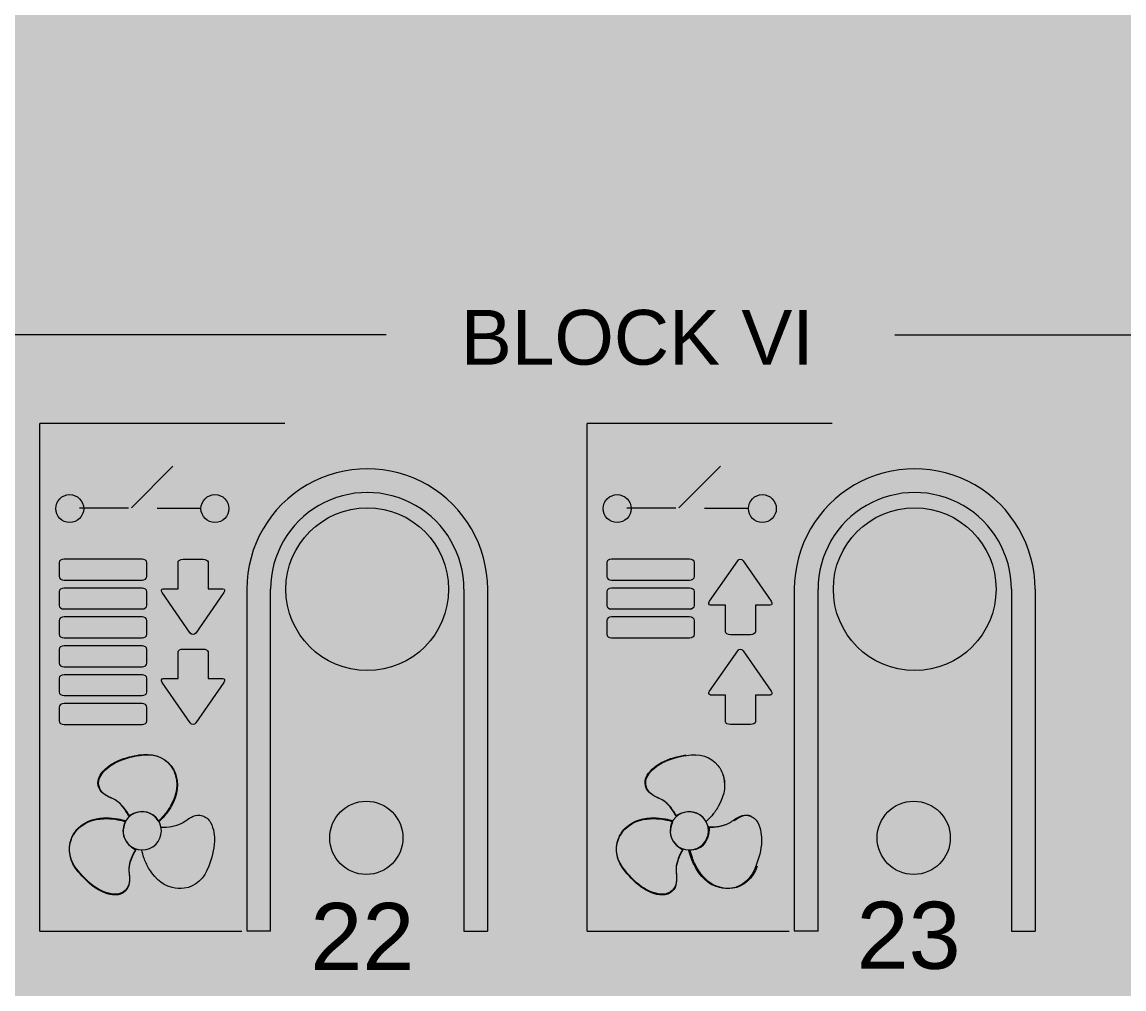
# Model space of a CAD drawing. Header units: millimetres. Extents: x 0 to 212, y 0 to 90.
# Drawn here: x 144.32 to 172.5, y 23.75 to 48.48 of the extents above; entities that cross this region are included whole.
import ezdxf

# ---------------------------------------------------------------- set-up
doc = ezdxf.new("R2010")
doc.units = ezdxf.units.MM
doc.styles.add('ZENNIO_PRINT', font='arial.ttf')

# ---------------------------------------------------------------- blocks, each defined once
blk = doc.blocks.new('ZENNIO_MAXINBOX_24_COLOURS')
at = {"true_color": 0xd7d9de}
blk.add_hatch(color=254, dxfattribs=at).paths.add_polyline_path([(0, -45), (211.6, -45), (211.6, 45), (0, 45)])
at = {"true_color": 0xe7e8ec}
blk.add_hatch(color=254, dxfattribs=at).paths.add_polyline_path([(0, -22.429), (211.6, -22.429), (211.6, 22.571), (0, 22.571)])
at = {"true_color": 0xcdcfd5}
h = blk.add_hatch(color=254, dxfattribs=at)
edge = h.paths.add_edge_path()
edge.add_arc((160.049, 0), 3.1, 0, 360)
at = {"true_color": 0xdadce0}
h = blk.add_hatch(color=254, dxfattribs=at)
edge = h.paths.add_edge_path()
edge.add_arc((159.749, 0.35), 2.75, 0, 360)
at = {"true_color": 0xcccfd6}
h = blk.add_hatch(color=254, dxfattribs=at)
edge = h.paths.add_edge_path()
edge.add_arc((153.145, -11.026), 2.081, 0, 360)
h = blk.add_hatch(color=254, dxfattribs=at)
edge = h.paths.add_edge_path()
edge.add_arc((167.145, -11.026), 2.081, 0, 360)
at = {"true_color": 0xfafbfd}
h = blk.add_hatch(color=7, dxfattribs=at)
edge = h.paths.add_edge_path()
edge.add_arc((153.145, -11.026), 1.861, 0, 360)
h = blk.add_hatch(color=7, dxfattribs=at)
edge = h.paths.add_edge_path()
edge.add_arc((167.145, -11.026), 1.861, 0, 360)
at = {"true_color": 0xffffff}
h = blk.add_hatch(color=7, dxfattribs=at)
edge = h.paths.add_edge_path()
edge.add_arc((152.785, -10.676), 1.16, 0, 360)
h = blk.add_hatch(color=7, dxfattribs=at)
edge = h.paths.add_edge_path()
edge.add_arc((166.785, -10.676), 1.16, 0, 360)
at = {"true_color": 0x223422}
h = blk.add_hatch(color=250, dxfattribs=at)
edge = h.paths.add_edge_path()
edge.add_arc((153.12, -17.383), 0.936, 0, 360)
h = blk.add_hatch(color=250, dxfattribs=at)
edge = h.paths.add_edge_path()
edge.add_arc((167.12, -17.383), 0.936, 0, 360)
at = {"true_color": 0x326927}
h = blk.add_hatch(color=89, dxfattribs=at)
edge = h.paths.add_edge_path()
edge.add_arc((153.3, -17.383), 0.515, 0, 360)
h = blk.add_hatch(color=89, dxfattribs=at)
edge = h.paths.add_edge_path()
edge.add_arc((167.3, -17.383), 0.515, 0, 360)
blk = doc.blocks.new('ZIO-MB24_ENVOLVENTE')
at = {"color": 250, "lineweight": 18, "true_color": 0x3a3d42}
for p, q in [((150.066, -11.026), (150.066, -19.751)), ((150.673, -19.768), (150.672, -11.026)), ((155.617, -11.026), (155.617, -19.768)), ((156.223, -11.026), (156.223, -19.768)), ((164.066, -11.026), (164.066, -19.751)), ((164.673, -19.768), (164.672, -11.026)), ((169.617, -11.026), (169.617, -19.768)), ((170.223, -11.026), (170.224, -19.768)), ((150.673, -19.768), (150.066, -19.768)), ((150.673, -19.768), (150.066, -19.768)), ((155.617, -19.768), (156.223, -19.768)), ((164.673, -19.768), (164.066, -19.768)), ((169.617, -19.768), (170.224, -19.768))]:
    blk.add_line(p, q, dxfattribs=at)
for centre, radius in [((153.145, -11.026), 2.081), ((167.145, -11.026), 2.081), ((153.12, -17.383), 0.936), ((167.12, -17.383), 0.936)]:
    blk.add_circle(centre, radius, dxfattribs=at)
for centre, radius, end in [((153.145, -11.026), 3.079, 179.9989), ((167.145, -11.026), 3.079, 179.9989), ((153.145, -11.026), 2.472, 180.0034), ((167.145, -11.026), 2.472, 180.0034)]:
    blk.add_arc(centre, radius, 359.9989, end, dxfattribs=at)
blk = doc.blocks.new('ZIO-MB24_SERIGRAFIA')
at = {"lineweight": 15, "true_color": 0x161719}
h = blk.add_hatch(color=250, dxfattribs=at)
h.dxf.hatch_style = 1
h.paths.add_polyline_path([(145.892, -8.964, 1), (145.179, -8.964, 1)])
h = blk.add_hatch(color=250, dxfattribs=at)
h.dxf.hatch_style = 1
h.paths.add_polyline_path([(149.606, -8.964, 1), (148.893, -8.964, 1)])
h = blk.add_hatch(color=250, dxfattribs=at)
h.dxf.hatch_style = 1
h.paths.add_polyline_path([(159.892, -8.964, 1), (159.179, -8.964, 1)])
h = blk.add_hatch(color=250, dxfattribs=at)
h.dxf.hatch_style = 1
h.paths.add_polyline_path([(163.606, -8.964, 1), (162.893, -8.964, 1)])
h = blk.add_hatch(color=250, dxfattribs=at)
h.dxf.hatch_style = 2
edge = h.paths.add_edge_path()
edge.add_spline(control_points=[(145.392, -10.259), (145.324, -10.259), (145.267, -10.299), (145.267, -10.348), (145.267, -10.348), (145.267, -10.348), (145.267, -10.348), (145.267, -10.348), (145.267, -10.704), (145.267, -10.704), (145.267, -10.752), (145.324, -10.792), (145.392, -10.792), (145.392, -10.792), (145.392, -10.792), (145.392, -10.792), (145.392, -10.792), (147.386, -10.792), (147.386, -10.792), (147.454, -10.792), (147.511, -10.752), (147.511, -10.704), (147.511, -10.704), (147.511, -10.704), (147.511, -10.704), (147.511, -10.704), (147.511, -10.348), (147.511, -10.348), (147.511, -10.299), (147.454, -10.259), (147.386, -10.259), (147.386, -10.259), (147.386, -10.259), (147.386, -10.259), (147.386, -10.259), (145.392, -10.259), (145.392, -10.259)], knot_values=[0, 0, 0, 0, 1, 1, 1, 2, 2, 2, 3, 3, 3, 4, 4, 4, 5, 5, 5, 6, 6, 6, 7, 7, 7, 8, 8, 8, 9, 9, 9, 10, 10, 10, 11, 11, 11, 12, 12, 12, 12], degree=3, periodic=0)
h = blk.add_hatch(color=250, dxfattribs=at)
h.dxf.hatch_style = 2
edge = h.paths.add_edge_path()
edge.add_spline(control_points=[(147.902, -11.113), (147.902, -11.113), (148.619, -12.147), (148.619, -12.147), (148.658, -12.202), (148.721, -12.202), (148.759, -12.147), (148.759, -12.147), (149.477, -11.113), (149.477, -11.113), (149.512, -11.062), (149.5, -11.019), (149.452, -11.013), (149.452, -11.013), (149.072, -11.013), (149.072, -11.013), (149.072, -11.013), (149.072, -10.33), (149.072, -10.33), (149.072, -10.292), (149.015, -10.26), (148.945, -10.26), (148.945, -10.26), (148.434, -10.26), (148.434, -10.26), (148.364, -10.26), (148.306, -10.292), (148.306, -10.33), (148.306, -10.33), (148.306, -11.013), (148.306, -11.013), (148.306, -11.013), (147.927, -11.013), (147.927, -11.013), (147.879, -11.019), (147.867, -11.062), (147.902, -11.113)], knot_values=[0, 0, 0, 0, 1, 1, 1, 2, 2, 2, 3, 3, 3, 4, 4, 4, 5, 5, 5, 6, 6, 6, 7, 7, 7, 8, 8, 8, 9, 9, 9, 10, 10, 10, 11, 11, 11, 12, 12, 12, 12], degree=3, periodic=0)
h = blk.add_hatch(color=250, dxfattribs=at)
h.dxf.hatch_style = 2
edge = h.paths.add_edge_path()
edge.add_spline(control_points=[(159.392, -10.259), (159.324, -10.259), (159.268, -10.299), (159.268, -10.348), (159.268, -10.348), (159.268, -10.348), (159.268, -10.348), (159.268, -10.348), (159.268, -10.704), (159.268, -10.704), (159.268, -10.752), (159.324, -10.792), (159.392, -10.792), (159.392, -10.792), (159.392, -10.792), (159.392, -10.792), (159.392, -10.792), (161.386, -10.792), (161.386, -10.792), (161.454, -10.792), (161.511, -10.752), (161.511, -10.704), (161.511, -10.704), (161.511, -10.704), (161.511, -10.704), (161.511, -10.704), (161.511, -10.348), (161.511, -10.348), (161.511, -10.299), (161.454, -10.259), (161.386, -10.259), (161.386, -10.259), (161.386, -10.259), (161.386, -10.259), (161.386, -10.259), (159.392, -10.259), (159.392, -10.259)], knot_values=[0, 0, 0, 0, 1, 1, 1, 2, 2, 2, 3, 3, 3, 4, 4, 4, 5, 5, 5, 6, 6, 6, 7, 7, 7, 8, 8, 8, 9, 9, 9, 10, 10, 10, 11, 11, 11, 12, 12, 12, 12], degree=3, periodic=0)
h = blk.add_hatch(color=250, dxfattribs=at)
h.dxf.hatch_style = 2
edge = h.paths.add_edge_path()
edge.add_spline(control_points=[(163.475, -11.336), (163.475, -11.336), (162.758, -10.302), (162.758, -10.302), (162.719, -10.246), (162.656, -10.246), (162.618, -10.302), (162.618, -10.302), (161.9, -11.336), (161.9, -11.336), (161.865, -11.387), (161.877, -11.429), (161.925, -11.436), (161.925, -11.436), (162.304, -11.436), (162.304, -11.436), (162.304, -11.436), (162.304, -12.118), (162.304, -12.118), (162.304, -12.157), (162.362, -12.189), (162.432, -12.189), (162.432, -12.189), (162.943, -12.189), (162.943, -12.189), (163.013, -12.189), (163.071, -12.157), (163.071, -12.118), (163.071, -12.118), (163.071, -11.436), (163.071, -11.436), (163.071, -11.436), (163.45, -11.436), (163.45, -11.436), (163.498, -11.429), (163.51, -11.387), (163.475, -11.336)], knot_values=[0, 0, 0, 0, 1, 1, 1, 2, 2, 2, 3, 3, 3, 4, 4, 4, 5, 5, 5, 6, 6, 6, 7, 7, 7, 8, 8, 8, 9, 9, 9, 10, 10, 10, 11, 11, 11, 12, 12, 12, 12], degree=3, periodic=0)
h = blk.add_hatch(color=250, dxfattribs=at)
h.dxf.hatch_style = 2
edge = h.paths.add_edge_path()
edge.add_spline(control_points=[(145.392, -10.998), (145.324, -10.998), (145.267, -11.038), (145.267, -11.087), (145.267, -11.087), (145.267, -11.087), (145.267, -11.087), (145.267, -11.087), (145.267, -11.442), (145.267, -11.442), (145.267, -11.491), (145.324, -11.531), (145.392, -11.531), (145.392, -11.531), (145.392, -11.531), (145.392, -11.531), (145.392, -11.531), (147.386, -11.531), (147.386, -11.531), (147.454, -11.531), (147.511, -11.491), (147.511, -11.442), (147.511, -11.442), (147.511, -11.442), (147.511, -11.442), (147.511, -11.442), (147.511, -11.087), (147.511, -11.087), (147.511, -11.038), (147.454, -10.998), (147.386, -10.998), (147.386, -10.998), (147.386, -10.998), (147.386, -10.998), (147.386, -10.998), (145.392, -10.998), (145.392, -10.998)], knot_values=[0, 0, 0, 0, 1, 1, 1, 2, 2, 2, 3, 3, 3, 4, 4, 4, 5, 5, 5, 6, 6, 6, 7, 7, 7, 8, 8, 8, 9, 9, 9, 10, 10, 10, 11, 11, 11, 12, 12, 12, 12], degree=3, periodic=0)
h = blk.add_hatch(color=250, dxfattribs=at)
h.dxf.hatch_style = 2
edge = h.paths.add_edge_path()
edge.add_spline(control_points=[(159.392, -10.998), (159.324, -10.998), (159.268, -11.038), (159.268, -11.087), (159.268, -11.087), (159.268, -11.087), (159.268, -11.087), (159.268, -11.087), (159.268, -11.442), (159.268, -11.442), (159.268, -11.491), (159.324, -11.531), (159.392, -11.531), (159.392, -11.531), (159.392, -11.531), (159.392, -11.531), (159.392, -11.531), (161.386, -11.531), (161.386, -11.531), (161.454, -11.531), (161.511, -11.491), (161.511, -11.442), (161.511, -11.442), (161.511, -11.442), (161.511, -11.442), (161.511, -11.442), (161.511, -11.087), (161.511, -11.087), (161.511, -11.038), (161.454, -10.998), (161.386, -10.998), (161.386, -10.998), (161.386, -10.998), (161.386, -10.998), (161.386, -10.998), (159.392, -10.998), (159.392, -10.998)], knot_values=[0, 0, 0, 0, 1, 1, 1, 2, 2, 2, 3, 3, 3, 4, 4, 4, 5, 5, 5, 6, 6, 6, 7, 7, 7, 8, 8, 8, 9, 9, 9, 10, 10, 10, 11, 11, 11, 12, 12, 12, 12], degree=3, periodic=0)
h = blk.add_hatch(color=250, dxfattribs=at)
h.dxf.hatch_style = 2
edge = h.paths.add_edge_path()
edge.add_spline(control_points=[(145.392, -11.736), (145.324, -11.736), (145.267, -11.776), (145.267, -11.825), (145.267, -11.825), (145.267, -11.825), (145.267, -11.825), (145.267, -11.825), (145.267, -12.18), (145.267, -12.18), (145.267, -12.229), (145.324, -12.269), (145.392, -12.269), (145.392, -12.269), (145.392, -12.269), (145.392, -12.269), (145.392, -12.269), (147.386, -12.269), (147.386, -12.269), (147.454, -12.269), (147.511, -12.229), (147.511, -12.18), (147.511, -12.18), (147.511, -12.18), (147.511, -12.18), (147.511, -12.18), (147.511, -11.825), (147.511, -11.825), (147.511, -11.776), (147.454, -11.736), (147.386, -11.736), (147.386, -11.736), (147.386, -11.736), (147.386, -11.736), (147.386, -11.736), (145.392, -11.736), (145.392, -11.736)], knot_values=[0, 0, 0, 0, 1, 1, 1, 2, 2, 2, 3, 3, 3, 4, 4, 4, 5, 5, 5, 6, 6, 6, 7, 7, 7, 8, 8, 8, 9, 9, 9, 10, 10, 10, 11, 11, 11, 12, 12, 12, 12], degree=3, periodic=0)
h = blk.add_hatch(color=250, dxfattribs=at)
h.dxf.hatch_style = 2
edge = h.paths.add_edge_path()
edge.add_spline(control_points=[(159.392, -11.736), (159.324, -11.736), (159.268, -11.776), (159.268, -11.825), (159.268, -11.825), (159.268, -11.825), (159.268, -11.825), (159.268, -11.825), (159.268, -12.18), (159.268, -12.18), (159.268, -12.229), (159.324, -12.269), (159.392, -12.269), (159.392, -12.269), (159.392, -12.269), (159.392, -12.269), (159.392, -12.269), (161.386, -12.269), (161.386, -12.269), (161.454, -12.269), (161.511, -12.229), (161.511, -12.18), (161.511, -12.18), (161.511, -12.18), (161.511, -12.18), (161.511, -12.18), (161.511, -11.825), (161.511, -11.825), (161.511, -11.776), (161.454, -11.736), (161.386, -11.736), (161.386, -11.736), (161.386, -11.736), (161.386, -11.736), (161.386, -11.736), (159.392, -11.736), (159.392, -11.736)], knot_values=[0, 0, 0, 0, 1, 1, 1, 2, 2, 2, 3, 3, 3, 4, 4, 4, 5, 5, 5, 6, 6, 6, 7, 7, 7, 8, 8, 8, 9, 9, 9, 10, 10, 10, 11, 11, 11, 12, 12, 12, 12], degree=3, periodic=0)
h = blk.add_hatch(color=250, dxfattribs=at)
h.dxf.hatch_style = 2
edge = h.paths.add_edge_path()
edge.add_spline(control_points=[(145.392, -12.475), (145.324, -12.475), (145.267, -12.515), (145.267, -12.564), (145.267, -12.564), (145.267, -12.564), (145.267, -12.564), (145.267, -12.564), (145.267, -12.919), (145.267, -12.919), (145.267, -12.968), (145.324, -13.008), (145.392, -13.008), (145.392, -13.008), (145.392, -13.008), (145.392, -13.008), (145.392, -13.008), (147.386, -13.008), (147.386, -13.008), (147.454, -13.008), (147.511, -12.968), (147.511, -12.919), (147.511, -12.919), (147.511, -12.919), (147.511, -12.919), (147.511, -12.919), (147.511, -12.564), (147.511, -12.564), (147.511, -12.515), (147.454, -12.475), (147.386, -12.475), (147.386, -12.475), (147.386, -12.475), (147.386, -12.475), (147.386, -12.475), (145.392, -12.475), (145.392, -12.475)], knot_values=[0, 0, 0, 0, 1, 1, 1, 2, 2, 2, 3, 3, 3, 4, 4, 4, 5, 5, 5, 6, 6, 6, 7, 7, 7, 8, 8, 8, 9, 9, 9, 10, 10, 10, 11, 11, 11, 12, 12, 12, 12], degree=3, periodic=0)
h = blk.add_hatch(color=250, dxfattribs=at)
h.dxf.hatch_style = 2
edge = h.paths.add_edge_path()
edge.add_spline(control_points=[(147.902, -13.409), (147.902, -13.409), (148.619, -14.443), (148.619, -14.443), (148.658, -14.499), (148.721, -14.499), (148.759, -14.443), (148.759, -14.443), (149.477, -13.409), (149.477, -13.409), (149.512, -13.358), (149.5, -13.315), (149.452, -13.309), (149.452, -13.309), (149.072, -13.309), (149.072, -13.309), (149.072, -13.309), (149.072, -12.626), (149.072, -12.626), (149.072, -12.588), (149.015, -12.556), (148.945, -12.556), (148.945, -12.556), (148.434, -12.556), (148.434, -12.556), (148.364, -12.556), (148.306, -12.588), (148.306, -12.626), (148.306, -12.626), (148.306, -13.309), (148.306, -13.309), (148.306, -13.309), (147.927, -13.309), (147.927, -13.309), (147.879, -13.315), (147.867, -13.358), (147.902, -13.409)], knot_values=[0, 0, 0, 0, 1, 1, 1, 2, 2, 2, 3, 3, 3, 4, 4, 4, 5, 5, 5, 6, 6, 6, 7, 7, 7, 8, 8, 8, 9, 9, 9, 10, 10, 10, 11, 11, 11, 12, 12, 12, 12], degree=3, periodic=0)
h = blk.add_hatch(color=250, dxfattribs=at)
h.dxf.hatch_style = 2
edge = h.paths.add_edge_path()
edge.add_spline(control_points=[(163.475, -13.632), (163.475, -13.632), (162.758, -12.598), (162.758, -12.598), (162.719, -12.542), (162.656, -12.542), (162.618, -12.598), (162.618, -12.598), (161.9, -13.632), (161.9, -13.632), (161.865, -13.683), (161.877, -13.726), (161.925, -13.732), (161.925, -13.732), (162.304, -13.732), (162.304, -13.732), (162.304, -13.732), (162.304, -14.415), (162.304, -14.415), (162.304, -14.454), (162.362, -14.485), (162.432, -14.485), (162.432, -14.485), (162.943, -14.485), (162.943, -14.485), (163.013, -14.485), (163.071, -14.454), (163.071, -14.415), (163.071, -14.415), (163.071, -13.732), (163.071, -13.732), (163.071, -13.732), (163.45, -13.732), (163.45, -13.732), (163.498, -13.726), (163.51, -13.683), (163.475, -13.632)], knot_values=[0, 0, 0, 0, 1, 1, 1, 2, 2, 2, 3, 3, 3, 4, 4, 4, 5, 5, 5, 6, 6, 6, 7, 7, 7, 8, 8, 8, 9, 9, 9, 10, 10, 10, 11, 11, 11, 12, 12, 12, 12], degree=3, periodic=0)
h = blk.add_hatch(color=250, dxfattribs=at)
h.dxf.hatch_style = 2
edge = h.paths.add_edge_path()
edge.add_spline(control_points=[(145.392, -13.213), (145.324, -13.213), (145.267, -13.253), (145.267, -13.302), (145.267, -13.302), (145.267, -13.302), (145.267, -13.302), (145.267, -13.302), (145.267, -13.657), (145.267, -13.657), (145.267, -13.706), (145.324, -13.746), (145.392, -13.746), (145.392, -13.746), (145.392, -13.746), (145.392, -13.746), (145.392, -13.746), (147.386, -13.746), (147.386, -13.746), (147.454, -13.746), (147.511, -13.706), (147.511, -13.657), (147.511, -13.657), (147.511, -13.657), (147.511, -13.657), (147.511, -13.657), (147.511, -13.302), (147.511, -13.302), (147.511, -13.253), (147.454, -13.213), (147.386, -13.213), (147.386, -13.213), (147.386, -13.213), (147.386, -13.213), (147.386, -13.213), (145.392, -13.213), (145.392, -13.213)], knot_values=[0, 0, 0, 0, 1, 1, 1, 2, 2, 2, 3, 3, 3, 4, 4, 4, 5, 5, 5, 6, 6, 6, 7, 7, 7, 8, 8, 8, 9, 9, 9, 10, 10, 10, 11, 11, 11, 12, 12, 12, 12], degree=3, periodic=0)
h = blk.add_hatch(color=250, dxfattribs=at)
h.dxf.hatch_style = 2
edge = h.paths.add_edge_path()
edge.add_spline(control_points=[(145.392, -13.951), (145.324, -13.951), (145.267, -13.992), (145.267, -14.04), (145.267, -14.04), (145.267, -14.04), (145.267, -14.04), (145.267, -14.04), (145.267, -14.396), (145.267, -14.396), (145.267, -14.445), (145.324, -14.485), (145.392, -14.485), (145.392, -14.485), (145.392, -14.485), (145.392, -14.485), (145.392, -14.485), (147.386, -14.485), (147.386, -14.485), (147.454, -14.485), (147.511, -14.445), (147.511, -14.396), (147.511, -14.396), (147.511, -14.396), (147.511, -14.396), (147.511, -14.396), (147.511, -14.04), (147.511, -14.04), (147.511, -13.992), (147.454, -13.951), (147.386, -13.951), (147.386, -13.951), (147.386, -13.951), (147.386, -13.951), (147.386, -13.951), (145.392, -13.951), (145.392, -13.951)], knot_values=[0, 0, 0, 0, 1, 1, 1, 2, 2, 2, 3, 3, 3, 4, 4, 4, 5, 5, 5, 6, 6, 6, 7, 7, 7, 8, 8, 8, 9, 9, 9, 10, 10, 10, 11, 11, 11, 12, 12, 12, 12], degree=3, periodic=0)
h = blk.add_hatch(color=250, dxfattribs=at)
h.dxf.hatch_style = 2
edge = h.paths.add_edge_path()
edge.add_spline(control_points=[(147.042, -16.819), (146.961, -16.654), (146.843, -16.511), (146.71, -16.423), (146.671, -16.398), (146.626, -16.377), (146.578, -16.355), (146.453, -16.295), (146.312, -16.229), (146.266, -16.052), (146.244, -15.964), (146.259, -15.873), (146.311, -15.784), (146.4, -15.629), (146.579, -15.513), (146.677, -15.459), (146.872, -15.351), (147.1, -15.299), (147.299, -15.265), (147.631, -15.205), (147.925, -15.3), (148.105, -15.526), (148.165, -15.602), (148.216, -15.703), (148.244, -15.801), (148.329, -16.102), (148.219, -16.387), (148.111, -16.574), (148.064, -16.656), (148.007, -16.735), (147.943, -16.81), (147.896, -16.864), (147.85, -16.913), (147.805, -16.956), (147.805, -16.956), (147.661, -16.73), (147.435, -16.716), (147.233, -16.703), (147.042, -16.819), (147.042, -16.819)], knot_values=[0, 0, 0, 0, 1, 1, 1, 2, 2, 2, 3, 3, 3, 4, 4, 4, 5, 5, 5, 6, 6, 6, 7, 7, 7, 8, 8, 8, 9, 9, 9, 10, 10, 10, 11, 11, 11, 12, 12, 12, 13, 13, 13, 13], degree=3, periodic=0)
h = blk.add_hatch(color=250, dxfattribs=at)
h.dxf.hatch_style = 2
edge = h.paths.add_edge_path()
edge.add_spline(control_points=[(161.034, -16.819), (160.954, -16.654), (160.834, -16.511), (160.702, -16.423), (160.663, -16.398), (160.618, -16.377), (160.57, -16.355), (160.445, -16.295), (160.304, -16.229), (160.258, -16.052), (160.236, -15.964), (160.251, -15.873), (160.303, -15.784), (160.392, -15.629), (160.571, -15.513), (160.669, -15.459), (160.864, -15.351), (161.092, -15.299), (161.291, -15.265), (161.623, -15.205), (161.917, -15.3), (162.096, -15.526), (162.157, -15.602), (162.208, -15.703), (162.236, -15.801), (162.321, -16.102), (162.211, -16.387), (162.103, -16.574), (162.055, -16.656), (161.999, -16.735), (161.935, -16.81), (161.887, -16.864), (161.842, -16.913), (161.797, -16.956), (161.797, -16.956), (161.653, -16.73), (161.428, -16.716), (161.224, -16.703), (161.034, -16.819), (161.034, -16.819)], knot_values=[0, 0, 0, 0, 1, 1, 1, 2, 2, 2, 3, 3, 3, 4, 4, 4, 5, 5, 5, 6, 6, 6, 7, 7, 7, 8, 8, 8, 9, 9, 9, 10, 10, 10, 11, 11, 11, 12, 12, 12, 13, 13, 13, 13], degree=3, periodic=0)
h = blk.add_hatch(color=250, dxfattribs=at)
h.dxf.hatch_style = 2
edge = h.paths.add_edge_path()
edge.add_spline(control_points=[(147.228, -17.694), (147.125, -17.847), (147.061, -18.021), (147.051, -18.18), (147.048, -18.226), (147.053, -18.276), (147.057, -18.329), (147.068, -18.467), (147.082, -18.622), (146.951, -18.75), (146.886, -18.813), (146.8, -18.845), (146.697, -18.845), (146.518, -18.845), (146.328, -18.748), (146.232, -18.691), (146.042, -18.576), (145.882, -18.404), (145.753, -18.249), (145.535, -17.992), (145.47, -17.689), (145.577, -17.421), (145.612, -17.331), (145.674, -17.236), (145.745, -17.163), (145.963, -16.938), (146.265, -16.892), (146.481, -16.892), (146.576, -16.892), (146.672, -16.901), (146.769, -16.919), (146.84, -16.933), (146.905, -16.948), (146.965, -16.966), (146.965, -16.966), (146.841, -17.204), (146.941, -17.406), (147.032, -17.588), (147.228, -17.694), (147.228, -17.694)], knot_values=[0, 0, 0, 0, 1, 1, 1, 2, 2, 2, 3, 3, 3, 4, 4, 4, 5, 5, 5, 6, 6, 6, 7, 7, 7, 8, 8, 8, 9, 9, 9, 10, 10, 10, 11, 11, 11, 12, 12, 12, 13, 13, 13, 13], degree=3, periodic=0)
h = blk.add_hatch(color=250, dxfattribs=at)
h.dxf.hatch_style = 2
edge = h.paths.add_edge_path()
edge.add_spline(control_points=[(161.219, -17.694), (161.116, -17.847), (161.052, -18.021), (161.042, -18.18), (161.04, -18.226), (161.044, -18.276), (161.049, -18.329), (161.06, -18.467), (161.073, -18.622), (160.942, -18.75), (160.877, -18.813), (160.791, -18.845), (160.688, -18.845), (160.509, -18.845), (160.319, -18.748), (160.223, -18.691), (160.033, -18.576), (159.874, -18.404), (159.745, -18.249), (159.527, -17.992), (159.461, -17.689), (159.568, -17.421), (159.604, -17.331), (159.665, -17.236), (159.736, -17.163), (159.954, -16.938), (160.256, -16.892), (160.472, -16.892), (160.567, -16.892), (160.663, -16.901), (160.76, -16.919), (160.831, -16.933), (160.897, -16.948), (160.956, -16.966), (160.956, -16.966), (160.832, -17.204), (160.932, -17.406), (161.023, -17.588), (161.219, -17.694), (161.219, -17.694)], knot_values=[0, 0, 0, 0, 1, 1, 1, 2, 2, 2, 3, 3, 3, 4, 4, 4, 5, 5, 5, 6, 6, 6, 7, 7, 7, 8, 8, 8, 9, 9, 9, 10, 10, 10, 11, 11, 11, 12, 12, 12, 13, 13, 13, 13], degree=3, periodic=0)
h = blk.add_hatch(color=250, dxfattribs=at)
h.dxf.hatch_style = 2
edge = h.paths.add_edge_path()
edge.add_spline(control_points=[(161.884, -17.097), (162.068, -17.11), (162.251, -17.078), (162.394, -17.007), (162.435, -16.986), (162.476, -16.958), (162.519, -16.927), (162.633, -16.849), (162.761, -16.759), (162.937, -16.808), (163.025, -16.834), (163.095, -16.892), (163.147, -16.981), (163.236, -17.136), (163.247, -17.349), (163.245, -17.461), (163.241, -17.683), (163.172, -17.907), (163.102, -18.096), (162.988, -18.413), (162.759, -18.622), (162.473, -18.663), (162.377, -18.678), (162.265, -18.671), (162.165, -18.647), (161.862, -18.57), (161.671, -18.332), (161.563, -18.145), (161.515, -18.063), (161.475, -17.974), (161.442, -17.882), (161.419, -17.813), (161.399, -17.749), (161.385, -17.688), (161.385, -17.688), (161.653, -17.677), (161.778, -17.489), (161.89, -17.319), (161.884, -17.097), (161.884, -17.097)], knot_values=[0, 0, 0, 0, 1, 1, 1, 2, 2, 2, 3, 3, 3, 4, 4, 4, 5, 5, 5, 6, 6, 6, 7, 7, 7, 8, 8, 8, 9, 9, 9, 10, 10, 10, 11, 11, 11, 12, 12, 12, 13, 13, 13, 13], degree=3, periodic=0)
at = {"color": 250, "lineweight": 15, "true_color": 0x161719}
for p, q in [((153.628, -4.521), (139.038, -4.521)), ((166.635, -4.521), (181.225, -4.521)), ((151.034, -6.79), (144.772, -6.79)), ((144.772, -19.768), (144.772, -6.79)), ((165.034, -6.79), (158.772, -6.79)), ((158.772, -19.768), (158.772, -6.79)), ((148.175, -7.881), (147.114, -8.942)), ((162.175, -7.881), (161.114, -8.942)), ((147.036, -8.954), (145.786, -8.954)), ((148.893, -8.964), (147.769, -8.964)), ((161.036, -8.954), (159.786, -8.954)), ((162.893, -8.964), (161.769, -8.964)), ((147.061, -16.83), (147.061, -16.83)), ((161.052, -16.83), (161.052, -16.83)), ((161.884, -17.117), (161.884, -17.117)), ((144.772, -19.768), (149.934, -19.768)), ((158.772, -19.768), (163.934, -19.768))]:
    blk.add_line(p, q, dxfattribs=at)
for centre in [(145.536, -8.964), (149.249, -8.964), (159.536, -8.964), (163.249, -8.964)]:
    blk.add_circle(centre, 0.357, dxfattribs=at)
for points in [[(145.392, -10.259), (145.324, -10.259), (145.267, -10.299), (145.267, -10.348)], [(145.267, -10.348), (145.267, -10.348), (145.267, -10.704), (145.267, -10.704)], [(147.386, -10.259), (147.386, -10.259), (145.392, -10.259), (145.392, -10.259)], [(147.511, -10.348), (147.511, -10.299), (147.454, -10.259), (147.386, -10.259)], [(147.511, -10.704), (147.511, -10.704), (147.511, -10.348), (147.511, -10.348)], [(159.392, -10.259), (159.324, -10.259), (159.268, -10.299), (159.268, -10.348)], [(159.268, -10.348), (159.268, -10.348), (159.268, -10.704), (159.268, -10.704)], [(161.386, -10.259), (161.386, -10.259), (159.392, -10.259), (159.392, -10.259)], [(161.511, -10.348), (161.511, -10.299), (161.454, -10.259), (161.386, -10.259)], [(161.511, -10.704), (161.511, -10.704), (161.511, -10.348), (161.511, -10.348)], [(145.267, -10.704), (145.267, -10.752), (145.324, -10.792), (145.392, -10.792)], [(147.386, -10.792), (147.454, -10.792), (147.511, -10.752), (147.511, -10.704)], [(159.268, -10.704), (159.268, -10.752), (159.324, -10.792), (159.392, -10.792)], [(161.386, -10.792), (161.454, -10.792), (161.511, -10.752), (161.511, -10.704)], [(145.392, -10.792), (145.392, -10.792), (147.386, -10.792), (147.386, -10.792)], [(159.392, -10.792), (159.392, -10.792), (161.386, -10.792), (161.386, -10.792)], [(145.392, -10.998), (145.324, -10.998), (145.267, -11.038), (145.267, -11.087)], [(145.267, -11.087), (145.267, -11.087), (145.267, -11.442), (145.267, -11.442)], [(147.386, -10.998), (147.386, -10.998), (145.392, -10.998), (145.392, -10.998)], [(147.511, -11.087), (147.511, -11.038), (147.454, -10.998), (147.386, -10.998)], [(147.511, -11.442), (147.511, -11.442), (147.511, -11.087), (147.511, -11.087)], [(159.392, -10.998), (159.324, -10.998), (159.268, -11.038), (159.268, -11.087)], [(159.268, -11.087), (159.268, -11.087), (159.268, -11.442), (159.268, -11.442)], [(161.386, -10.998), (161.386, -10.998), (159.392, -10.998), (159.392, -10.998)], [(161.511, -11.087), (161.511, -11.038), (161.454, -10.998), (161.386, -10.998)], [(161.511, -11.442), (161.511, -11.442), (161.511, -11.087), (161.511, -11.087)], [(145.267, -11.442), (145.267, -11.491), (145.324, -11.531), (145.392, -11.531)], [(145.392, -11.531), (145.392, -11.531), (147.386, -11.531), (147.386, -11.531)], [(147.386, -11.531), (147.454, -11.531), (147.511, -11.491), (147.511, -11.442)], [(159.268, -11.442), (159.268, -11.491), (159.324, -11.531), (159.392, -11.531)], [(159.392, -11.531), (159.392, -11.531), (161.386, -11.531), (161.386, -11.531)], [(161.386, -11.531), (161.454, -11.531), (161.511, -11.491), (161.511, -11.442)], [(145.392, -11.736), (145.324, -11.736), (145.267, -11.776), (145.267, -11.825)], [(145.267, -11.825), (145.267, -11.825), (145.267, -12.18), (145.267, -12.18)], [(147.386, -11.736), (147.386, -11.736), (145.392, -11.736), (145.392, -11.736)], [(147.511, -11.825), (147.511, -11.776), (147.454, -11.736), (147.386, -11.736)], [(147.511, -12.18), (147.511, -12.18), (147.511, -11.825), (147.511, -11.825)], [(159.392, -11.736), (159.324, -11.736), (159.268, -11.776), (159.268, -11.825)], [(159.268, -11.825), (159.268, -11.825), (159.268, -12.18), (159.268, -12.18)], [(161.386, -11.736), (161.386, -11.736), (159.392, -11.736), (159.392, -11.736)], [(161.511, -11.825), (161.511, -11.776), (161.454, -11.736), (161.386, -11.736)], [(161.511, -12.18), (161.511, -12.18), (161.511, -11.825), (161.511, -11.825)], [(145.267, -12.18), (145.267, -12.229), (145.324, -12.269), (145.392, -12.269)], [(145.392, -12.269), (145.392, -12.269), (147.386, -12.269), (147.386, -12.269)], [(147.386, -12.269), (147.454, -12.269), (147.511, -12.229), (147.511, -12.18)], [(159.268, -12.18), (159.268, -12.229), (159.324, -12.269), (159.392, -12.269)], [(159.392, -12.269), (159.392, -12.269), (161.386, -12.269), (161.386, -12.269)], [(161.386, -12.269), (161.454, -12.269), (161.511, -12.229), (161.511, -12.18)], [(145.392, -12.475), (145.324, -12.475), (145.267, -12.515), (145.267, -12.564)], [(145.267, -12.564), (145.267, -12.564), (145.267, -12.919), (145.267, -12.919)], [(147.386, -12.475), (147.386, -12.475), (145.392, -12.475), (145.392, -12.475)], [(147.511, -12.564), (147.511, -12.515), (147.454, -12.475), (147.386, -12.475)], [(147.511, -12.919), (147.511, -12.919), (147.511, -12.564), (147.511, -12.564)], [(145.267, -12.919), (145.267, -12.968), (145.324, -13.008), (145.392, -13.008)], [(147.386, -13.008), (147.454, -13.008), (147.511, -12.968), (147.511, -12.919)], [(145.392, -13.213), (145.324, -13.213), (145.267, -13.253), (145.267, -13.302)], [(145.392, -13.008), (145.392, -13.008), (147.386, -13.008), (147.386, -13.008)], [(147.386, -13.213), (147.386, -13.213), (145.392, -13.213), (145.392, -13.213)], [(147.511, -13.302), (147.511, -13.253), (147.454, -13.213), (147.386, -13.213)], [(145.267, -13.302), (145.267, -13.302), (145.267, -13.657), (145.267, -13.657)], [(147.511, -13.657), (147.511, -13.657), (147.511, -13.302), (147.511, -13.302)], [(145.267, -13.657), (145.267, -13.706), (145.324, -13.746), (145.392, -13.746)], [(145.392, -13.746), (145.392, -13.746), (147.386, -13.746), (147.386, -13.746)], [(147.386, -13.746), (147.454, -13.746), (147.511, -13.706), (147.511, -13.657)], [(145.392, -13.951), (145.324, -13.951), (145.267, -13.992), (145.267, -14.04)], [(145.267, -14.04), (145.267, -14.04), (145.267, -14.396), (145.267, -14.396)], [(147.386, -13.951), (147.386, -13.951), (145.392, -13.951), (145.392, -13.951)], [(147.511, -14.04), (147.511, -13.992), (147.454, -13.951), (147.386, -13.951)], [(147.511, -14.396), (147.511, -14.396), (147.511, -14.04), (147.511, -14.04)], [(145.267, -14.396), (145.267, -14.445), (145.324, -14.485), (145.392, -14.485)], [(145.392, -14.485), (145.392, -14.485), (147.386, -14.485), (147.386, -14.485)], [(147.386, -14.485), (147.454, -14.485), (147.511, -14.445), (147.511, -14.396)], [(147.299, -15.265), (147.631, -15.205), (147.925, -15.3), (148.105, -15.526)], [(161.309, -15.275), (161.64, -15.215), (161.935, -15.31), (162.114, -15.536)], [(146.311, -15.784), (146.4, -15.629), (146.579, -15.513), (146.677, -15.459)], [(146.677, -15.459), (146.872, -15.351), (147.1, -15.299), (147.299, -15.265)], [(160.303, -15.784), (160.392, -15.629), (160.571, -15.513), (160.669, -15.459)], [(160.669, -15.459), (160.864, -15.351), (161.092, -15.299), (161.291, -15.265)], [(148.105, -15.526), (148.165, -15.602), (148.216, -15.703), (148.244, -15.801)], [(162.114, -15.536), (162.175, -15.612), (162.226, -15.713), (162.254, -15.811)], [(146.266, -16.052), (146.244, -15.964), (146.259, -15.873), (146.311, -15.784)], [(146.578, -16.355), (146.453, -16.295), (146.312, -16.229), (146.266, -16.052)], [(148.244, -15.801), (148.329, -16.102), (148.219, -16.387), (148.111, -16.574)], [(160.258, -16.052), (160.236, -15.964), (160.251, -15.873), (160.303, -15.784)], [(160.57, -16.355), (160.445, -16.295), (160.304, -16.229), (160.258, -16.052)], [(162.254, -15.811), (162.339, -16.112), (162.228, -16.397), (162.121, -16.584)], [(146.71, -16.423), (146.671, -16.398), (146.626, -16.377), (146.578, -16.355)], [(147.042, -16.819), (146.961, -16.654), (146.843, -16.511), (146.71, -16.423)], [(148.111, -16.574), (148.064, -16.656), (148.007, -16.735), (147.943, -16.81)], [(160.702, -16.423), (160.663, -16.398), (160.618, -16.377), (160.57, -16.355)], [(161.034, -16.819), (160.954, -16.654), (160.834, -16.511), (160.702, -16.423)], [(162.121, -16.584), (162.073, -16.666), (162.017, -16.745), (161.953, -16.82)], [(147.435, -16.716), (147.233, -16.703), (147.042, -16.819), (147.042, -16.819)], [(147.805, -16.956), (147.805, -16.956), (147.661, -16.73), (147.435, -16.716)], [(147.943, -16.81), (147.896, -16.864), (147.85, -16.913), (147.805, -16.956)], [(161.428, -16.716), (161.224, -16.703), (161.034, -16.819), (161.034, -16.819)], [(161.814, -16.966), (161.814, -16.966), (161.67, -16.74), (161.445, -16.726)], [(161.953, -16.82), (161.905, -16.874), (161.859, -16.923), (161.814, -16.966)], [(162.537, -16.937), (162.651, -16.859), (162.779, -16.769), (162.955, -16.818)], [(145.577, -17.421), (145.612, -17.331), (145.674, -17.236), (145.745, -17.163)], [(146.769, -16.919), (146.84, -16.933), (146.905, -16.948), (146.965, -16.966)], [(146.965, -16.966), (146.965, -16.966), (146.841, -17.204), (146.941, -17.406)], [(159.568, -17.421), (159.604, -17.331), (159.665, -17.236), (159.736, -17.163)], [(160.76, -16.919), (160.831, -16.933), (160.897, -16.948), (160.956, -16.966)], [(160.956, -16.966), (160.956, -16.966), (160.832, -17.204), (160.932, -17.406)], [(161.795, -17.499), (161.908, -17.329), (161.902, -17.107), (161.902, -17.107)], [(161.884, -17.097), (162.068, -17.11), (162.251, -17.078), (162.394, -17.007)], [(145.753, -18.249), (145.535, -17.992), (145.47, -17.689), (145.577, -17.421)], [(146.941, -17.406), (147.032, -17.588), (147.228, -17.694), (147.228, -17.694)], [(159.745, -18.249), (159.527, -17.992), (159.461, -17.689), (159.568, -17.421)], [(160.932, -17.406), (161.023, -17.588), (161.219, -17.694), (161.219, -17.694)], [(147.228, -17.694), (147.125, -17.847), (147.061, -18.021), (147.051, -18.18)], [(161.219, -17.694), (161.116, -17.847), (161.052, -18.021), (161.042, -18.18)], [(161.403, -17.698), (161.403, -17.698), (161.671, -17.687), (161.795, -17.499)], [(161.46, -17.892), (161.436, -17.823), (161.417, -17.759), (161.403, -17.698)], [(161.58, -18.155), (161.533, -18.073), (161.493, -17.984), (161.46, -17.892)], [(146.232, -18.691), (146.042, -18.576), (145.882, -18.404), (145.753, -18.249)], [(147.051, -18.18), (147.048, -18.226), (147.053, -18.276), (147.057, -18.329)], [(160.223, -18.691), (160.033, -18.576), (159.874, -18.404), (159.745, -18.249)], [(161.042, -18.18), (161.04, -18.226), (161.044, -18.276), (161.049, -18.329)], [(162.183, -18.657), (161.88, -18.58), (161.689, -18.342), (161.58, -18.155)], [(163.12, -18.106), (163.006, -18.423), (162.777, -18.632), (162.491, -18.673)], [(147.057, -18.329), (147.068, -18.467), (147.082, -18.622), (146.951, -18.75)], [(161.049, -18.329), (161.06, -18.467), (161.073, -18.622), (160.942, -18.75)], [(162.491, -18.673), (162.395, -18.688), (162.282, -18.681), (162.183, -18.657)]]:
    blk.add_open_spline(points, degree=3, dxfattribs=at)
for points, knots in [([(147.902, -11.113), (147.902, -11.113), (148.619, -12.147), (148.619, -12.147), (148.658, -12.202), (148.721, -12.202), (148.759, -12.147), (148.759, -12.147), (149.477, -11.113), (149.477, -11.113), (149.512, -11.062), (149.5, -11.019), (149.452, -11.013), (149.452, -11.013), (149.072, -11.013), (149.072, -11.013), (149.072, -11.013), (149.072, -10.33), (149.072, -10.33), (149.072, -10.292), (149.015, -10.26), (148.945, -10.26), (148.945, -10.26), (148.434, -10.26), (148.434, -10.26), (148.364, -10.26), (148.306, -10.292), (148.306, -10.33), (148.306, -10.33), (148.306, -11.013), (148.306, -11.013), (148.306, -11.013), (147.927, -11.013), (147.927, -11.013), (147.879, -11.019), (147.867, -11.062), (147.902, -11.113)], [0, 0, 0, 0, 1, 1, 1, 2, 2, 2, 3, 3, 3, 4, 4, 4, 5, 5, 5, 6, 6, 6, 7, 7, 7, 8, 8, 8, 9, 9, 9, 10, 10, 10, 11, 11, 11, 12, 12, 12, 12]), ([(163.475, -11.336), (163.475, -11.336), (162.758, -10.302), (162.758, -10.302), (162.719, -10.246), (162.656, -10.246), (162.618, -10.302), (162.618, -10.302), (161.9, -11.336), (161.9, -11.336), (161.865, -11.387), (161.877, -11.429), (161.925, -11.436), (161.925, -11.436), (162.304, -11.436), (162.304, -11.436), (162.304, -11.436), (162.304, -12.118), (162.304, -12.118), (162.304, -12.157), (162.362, -12.189), (162.432, -12.189), (162.432, -12.189), (162.943, -12.189), (162.943, -12.189), (163.013, -12.189), (163.071, -12.157), (163.071, -12.118), (163.071, -12.118), (163.071, -11.436), (163.071, -11.436), (163.071, -11.436), (163.45, -11.436), (163.45, -11.436), (163.498, -11.429), (163.51, -11.387), (163.475, -11.336)], [0, 0, 0, 0, 1, 1, 1, 2, 2, 2, 3, 3, 3, 4, 4, 4, 5, 5, 5, 6, 6, 6, 7, 7, 7, 8, 8, 8, 9, 9, 9, 10, 10, 10, 11, 11, 11, 12, 12, 12, 12]), ([(147.902, -13.409), (147.902, -13.409), (148.619, -14.443), (148.619, -14.443), (148.658, -14.499), (148.721, -14.499), (148.759, -14.443), (148.759, -14.443), (149.477, -13.409), (149.477, -13.409), (149.512, -13.358), (149.5, -13.315), (149.452, -13.309), (149.452, -13.309), (149.072, -13.309), (149.072, -13.309), (149.072, -13.309), (149.072, -12.626), (149.072, -12.626), (149.072, -12.588), (149.015, -12.556), (148.945, -12.556), (148.945, -12.556), (148.434, -12.556), (148.434, -12.556), (148.364, -12.556), (148.306, -12.588), (148.306, -12.626), (148.306, -12.626), (148.306, -13.309), (148.306, -13.309), (148.306, -13.309), (147.927, -13.309), (147.927, -13.309), (147.879, -13.315), (147.867, -13.358), (147.902, -13.409)], [0, 0, 0, 0, 1, 1, 1, 2, 2, 2, 3, 3, 3, 4, 4, 4, 5, 5, 5, 6, 6, 6, 7, 7, 7, 8, 8, 8, 9, 9, 9, 10, 10, 10, 11, 11, 11, 12, 12, 12, 12]), ([(163.475, -13.632), (163.475, -13.632), (162.758, -12.598), (162.758, -12.598), (162.719, -12.542), (162.656, -12.542), (162.618, -12.598), (162.618, -12.598), (161.9, -13.632), (161.9, -13.632), (161.865, -13.683), (161.877, -13.726), (161.925, -13.732), (161.925, -13.732), (162.304, -13.732), (162.304, -13.732), (162.304, -13.732), (162.304, -14.415), (162.304, -14.415), (162.304, -14.454), (162.362, -14.485), (162.432, -14.485), (162.432, -14.485), (162.943, -14.485), (162.943, -14.485), (163.013, -14.485), (163.071, -14.454), (163.071, -14.415), (163.071, -14.415), (163.071, -13.732), (163.071, -13.732), (163.071, -13.732), (163.45, -13.732), (163.45, -13.732), (163.498, -13.726), (163.51, -13.683), (163.475, -13.632)], [0, 0, 0, 0, 1, 1, 1, 2, 2, 2, 3, 3, 3, 4, 4, 4, 5, 5, 5, 6, 6, 6, 7, 7, 7, 8, 8, 8, 9, 9, 9, 10, 10, 10, 11, 11, 11, 12, 12, 12, 12]), ([(147.061, -16.83), (146.981, -16.664), (146.86, -16.521), (146.728, -16.434), (146.689, -16.408), (146.643, -16.387), (146.596, -16.365), (146.471, -16.306), (146.328, -16.239), (146.286, -16.063), (146.262, -15.974), (146.278, -15.884), (146.328, -15.795), (146.419, -15.638), (146.597, -15.524), (146.696, -15.469), (146.89, -15.362), (147.119, -15.31), (147.317, -15.274), (147.649, -15.214), (147.944, -15.31), (148.123, -15.536), (148.183, -15.612), (148.234, -15.712), (148.262, -15.811), (148.347, -16.113), (148.237, -16.397), (148.129, -16.584), (148.082, -16.666), (148.025, -16.745), (147.962, -16.819), (147.913, -16.875), (147.868, -16.923), (147.823, -16.966)], [0, 0, 0, 0, 1, 1, 1, 2, 2, 2, 3, 3, 3, 4, 4, 4, 5, 5, 5, 6, 6, 6, 7, 7, 7, 8, 8, 8, 9, 9, 9, 10, 10, 10, 11, 11, 11, 11]), ([(161.052, -16.83), (160.972, -16.664), (160.852, -16.521), (160.719, -16.434), (160.68, -16.408), (160.634, -16.387), (160.588, -16.365), (160.462, -16.306), (160.319, -16.239), (160.277, -16.063), (160.253, -15.974), (160.269, -15.884), (160.319, -15.795), (160.41, -15.638), (160.588, -15.524), (160.687, -15.469), (160.881, -15.362), (161.11, -15.31), (161.308, -15.274), (161.641, -15.214), (161.935, -15.31), (162.114, -15.536), (162.175, -15.612), (162.225, -15.712), (162.253, -15.811), (162.338, -16.113), (162.229, -16.397), (162.121, -16.584), (162.073, -16.666), (162.017, -16.745), (161.953, -16.819), (161.904, -16.875), (161.859, -16.923), (161.814, -16.966)], [0, 0, 0, 0, 1, 1, 1, 2, 2, 2, 3, 3, 3, 4, 4, 4, 5, 5, 5, 6, 6, 6, 7, 7, 7, 8, 8, 8, 9, 9, 9, 10, 10, 10, 11, 11, 11, 11]), ([(147.228, -17.673), (147.125, -17.827), (147.061, -18.001), (147.051, -18.16), (147.048, -18.206), (147.053, -18.257), (147.057, -18.308), (147.068, -18.447), (147.082, -18.602), (146.951, -18.729), (146.886, -18.794), (146.8, -18.826), (146.697, -18.826), (146.518, -18.826), (146.328, -18.728), (146.232, -18.67), (146.042, -18.556), (145.882, -18.384), (145.753, -18.229), (145.535, -17.972), (145.47, -17.669), (145.577, -17.4), (145.612, -17.31), (145.674, -17.216), (145.745, -17.143), (145.963, -16.918), (146.265, -16.872), (146.481, -16.872), (146.576, -16.872), (146.672, -16.88), (146.769, -16.898), (146.84, -16.912), (146.905, -16.928), (146.965, -16.945)], [0, 0, 0, 0, 1, 1, 1, 2, 2, 2, 3, 3, 3, 4, 4, 4, 5, 5, 5, 6, 6, 6, 7, 7, 7, 8, 8, 8, 9, 9, 9, 10, 10, 10, 11, 11, 11, 11]), ([(145.745, -17.163), (145.963, -16.938), (146.265, -16.892), (146.481, -16.892), (146.576, -16.892), (146.672, -16.901), (146.769, -16.919)], [8, 8, 8, 8, 9, 9, 9, 10, 10, 10, 10]), ([(147.879, -17.204), (147.879, -17.475), (147.659, -17.693), (147.388, -17.693), (147.117, -17.693), (146.897, -17.475), (146.897, -17.204), (146.897, -16.932), (147.117, -16.713), (147.388, -16.713), (147.659, -16.713), (147.879, -16.932), (147.879, -17.204)], [0, 0, 0, 0, 1, 1, 1, 2, 2, 2, 3, 3, 3, 4, 4, 4, 4]), ([(147.875, -17.107), (148.059, -17.12), (148.243, -17.087), (148.385, -17.017), (148.426, -16.995), (148.468, -16.967), (148.511, -16.937), (148.624, -16.859), (148.753, -16.768), (148.928, -16.819), (149.016, -16.843), (149.086, -16.902), (149.138, -16.991), (149.227, -17.146), (149.238, -17.358), (149.236, -17.471), (149.232, -17.693), (149.162, -17.917), (149.094, -18.107), (148.98, -18.424), (148.75, -18.632), (148.465, -18.674), (148.368, -18.689), (148.256, -18.681), (148.157, -18.657), (147.854, -18.58), (147.662, -18.342), (147.554, -18.156), (147.507, -18.073), (147.467, -17.984), (147.434, -17.891), (147.41, -17.822), (147.391, -17.759), (147.376, -17.698)], [0, 0, 0, 0, 1, 1, 1, 2, 2, 2, 3, 3, 3, 4, 4, 4, 5, 5, 5, 6, 6, 6, 7, 7, 7, 8, 8, 8, 9, 9, 9, 10, 10, 10, 11, 11, 11, 11]), ([(161.219, -17.673), (161.116, -17.827), (161.052, -18.001), (161.042, -18.16), (161.04, -18.206), (161.044, -18.257), (161.049, -18.308), (161.06, -18.447), (161.073, -18.602), (160.942, -18.729), (160.877, -18.794), (160.791, -18.826), (160.688, -18.826), (160.509, -18.826), (160.319, -18.728), (160.223, -18.67), (160.033, -18.556), (159.874, -18.384), (159.745, -18.229), (159.527, -17.972), (159.461, -17.669), (159.568, -17.4), (159.604, -17.31), (159.665, -17.216), (159.736, -17.143), (159.954, -16.918), (160.256, -16.872), (160.472, -16.872), (160.567, -16.872), (160.663, -16.88), (160.76, -16.898), (160.831, -16.912), (160.897, -16.928), (160.956, -16.945)], [0, 0, 0, 0, 1, 1, 1, 2, 2, 2, 3, 3, 3, 4, 4, 4, 5, 5, 5, 6, 6, 6, 7, 7, 7, 8, 8, 8, 9, 9, 9, 10, 10, 10, 11, 11, 11, 11]), ([(159.736, -17.163), (159.954, -16.938), (160.256, -16.892), (160.472, -16.892), (160.567, -16.892), (160.663, -16.901), (160.76, -16.919)], [8, 8, 8, 8, 9, 9, 9, 10, 10, 10, 10]), ([(161.87, -17.204), (161.87, -17.475), (161.65, -17.693), (161.379, -17.693), (161.108, -17.693), (160.888, -17.475), (160.888, -17.204), (160.888, -16.932), (161.108, -16.713), (161.379, -16.713), (161.65, -16.713), (161.87, -16.932), (161.87, -17.204)], [0, 0, 0, 0, 1, 1, 1, 2, 2, 2, 3, 3, 3, 4, 4, 4, 4]), ([(161.866, -17.107), (162.05, -17.12), (162.234, -17.087), (162.376, -17.017), (162.418, -16.995), (162.459, -16.967), (162.502, -16.937), (162.615, -16.859), (162.744, -16.768), (162.919, -16.819), (163.007, -16.843), (163.078, -16.902), (163.13, -16.991), (163.219, -17.146), (163.229, -17.358), (163.227, -17.471), (163.224, -17.693), (163.153, -17.917), (163.085, -18.107), (162.971, -18.424), (162.741, -18.632), (162.456, -18.674), (162.359, -18.689), (162.247, -18.681), (162.149, -18.657), (161.845, -18.58), (161.653, -18.342), (161.545, -18.156), (161.499, -18.073), (161.458, -17.984), (161.425, -17.891), (161.401, -17.822), (161.382, -17.759), (161.367, -17.698)], [0, 0, 0, 0, 1, 1, 1, 2, 2, 2, 3, 3, 3, 4, 4, 4, 5, 5, 5, 6, 6, 6, 7, 7, 7, 8, 8, 8, 9, 9, 9, 10, 10, 10, 11, 11, 11, 11]), ([(146.951, -18.75), (146.886, -18.813), (146.8, -18.845), (146.697, -18.845), (146.518, -18.845), (146.328, -18.748), (146.232, -18.691)], [3, 3, 3, 3, 4, 4, 4, 5, 5, 5, 5]), ([(160.942, -18.75), (160.877, -18.813), (160.791, -18.845), (160.688, -18.845), (160.509, -18.845), (160.319, -18.748), (160.223, -18.691)], [3, 3, 3, 3, 4, 4, 4, 5, 5, 5, 5])]:
    blk.add_open_spline(points, degree=3, knots=knots, dxfattribs=at)
at = {"color": 250, "lineweight": 15, "true_color": 0x161719, "style": 'ZENNIO_PRINT'}
for s, p in [('22', (151.688, -20.763)), ('23', (165.657, -20.732))]:
    blk.add_text(s, height=1.7143, dxfattribs=at).set_placement(p)
at = {"color": 250, "lineweight": 15, "true_color": 0x161719, "insert": (160.049, -4.595), "char_height": 1.4, "attachment_point": 5, "style": 'ZENNIO_PRINT'}
blk.add_mtext_dynamic_manual_height_columns('BLOCK VI', width=10.43756, gutter_width=12.5, heights=[0], dxfattribs=at)
blk = doc.blocks.new('ZENNIO_MAXINBOX_24_FRONT')
blk.add_blockref('ZENNIO_MAXINBOX_24_COLOURS', (0, 45))
at = {"color": 0}
for name in ['ZIO-MB24_ENVOLVENTE', 'ZIO-MB24_SERIGRAFIA']:
    blk.add_blockref(name, (0, 45), dxfattribs=at)

msp = doc.modelspace()

# ---------------------------------------------------------------- block references
msp.add_blockref('ZENNIO_MAXINBOX_24_FRONT', (0, 0))

doc.saveas('drawing.dxf')
